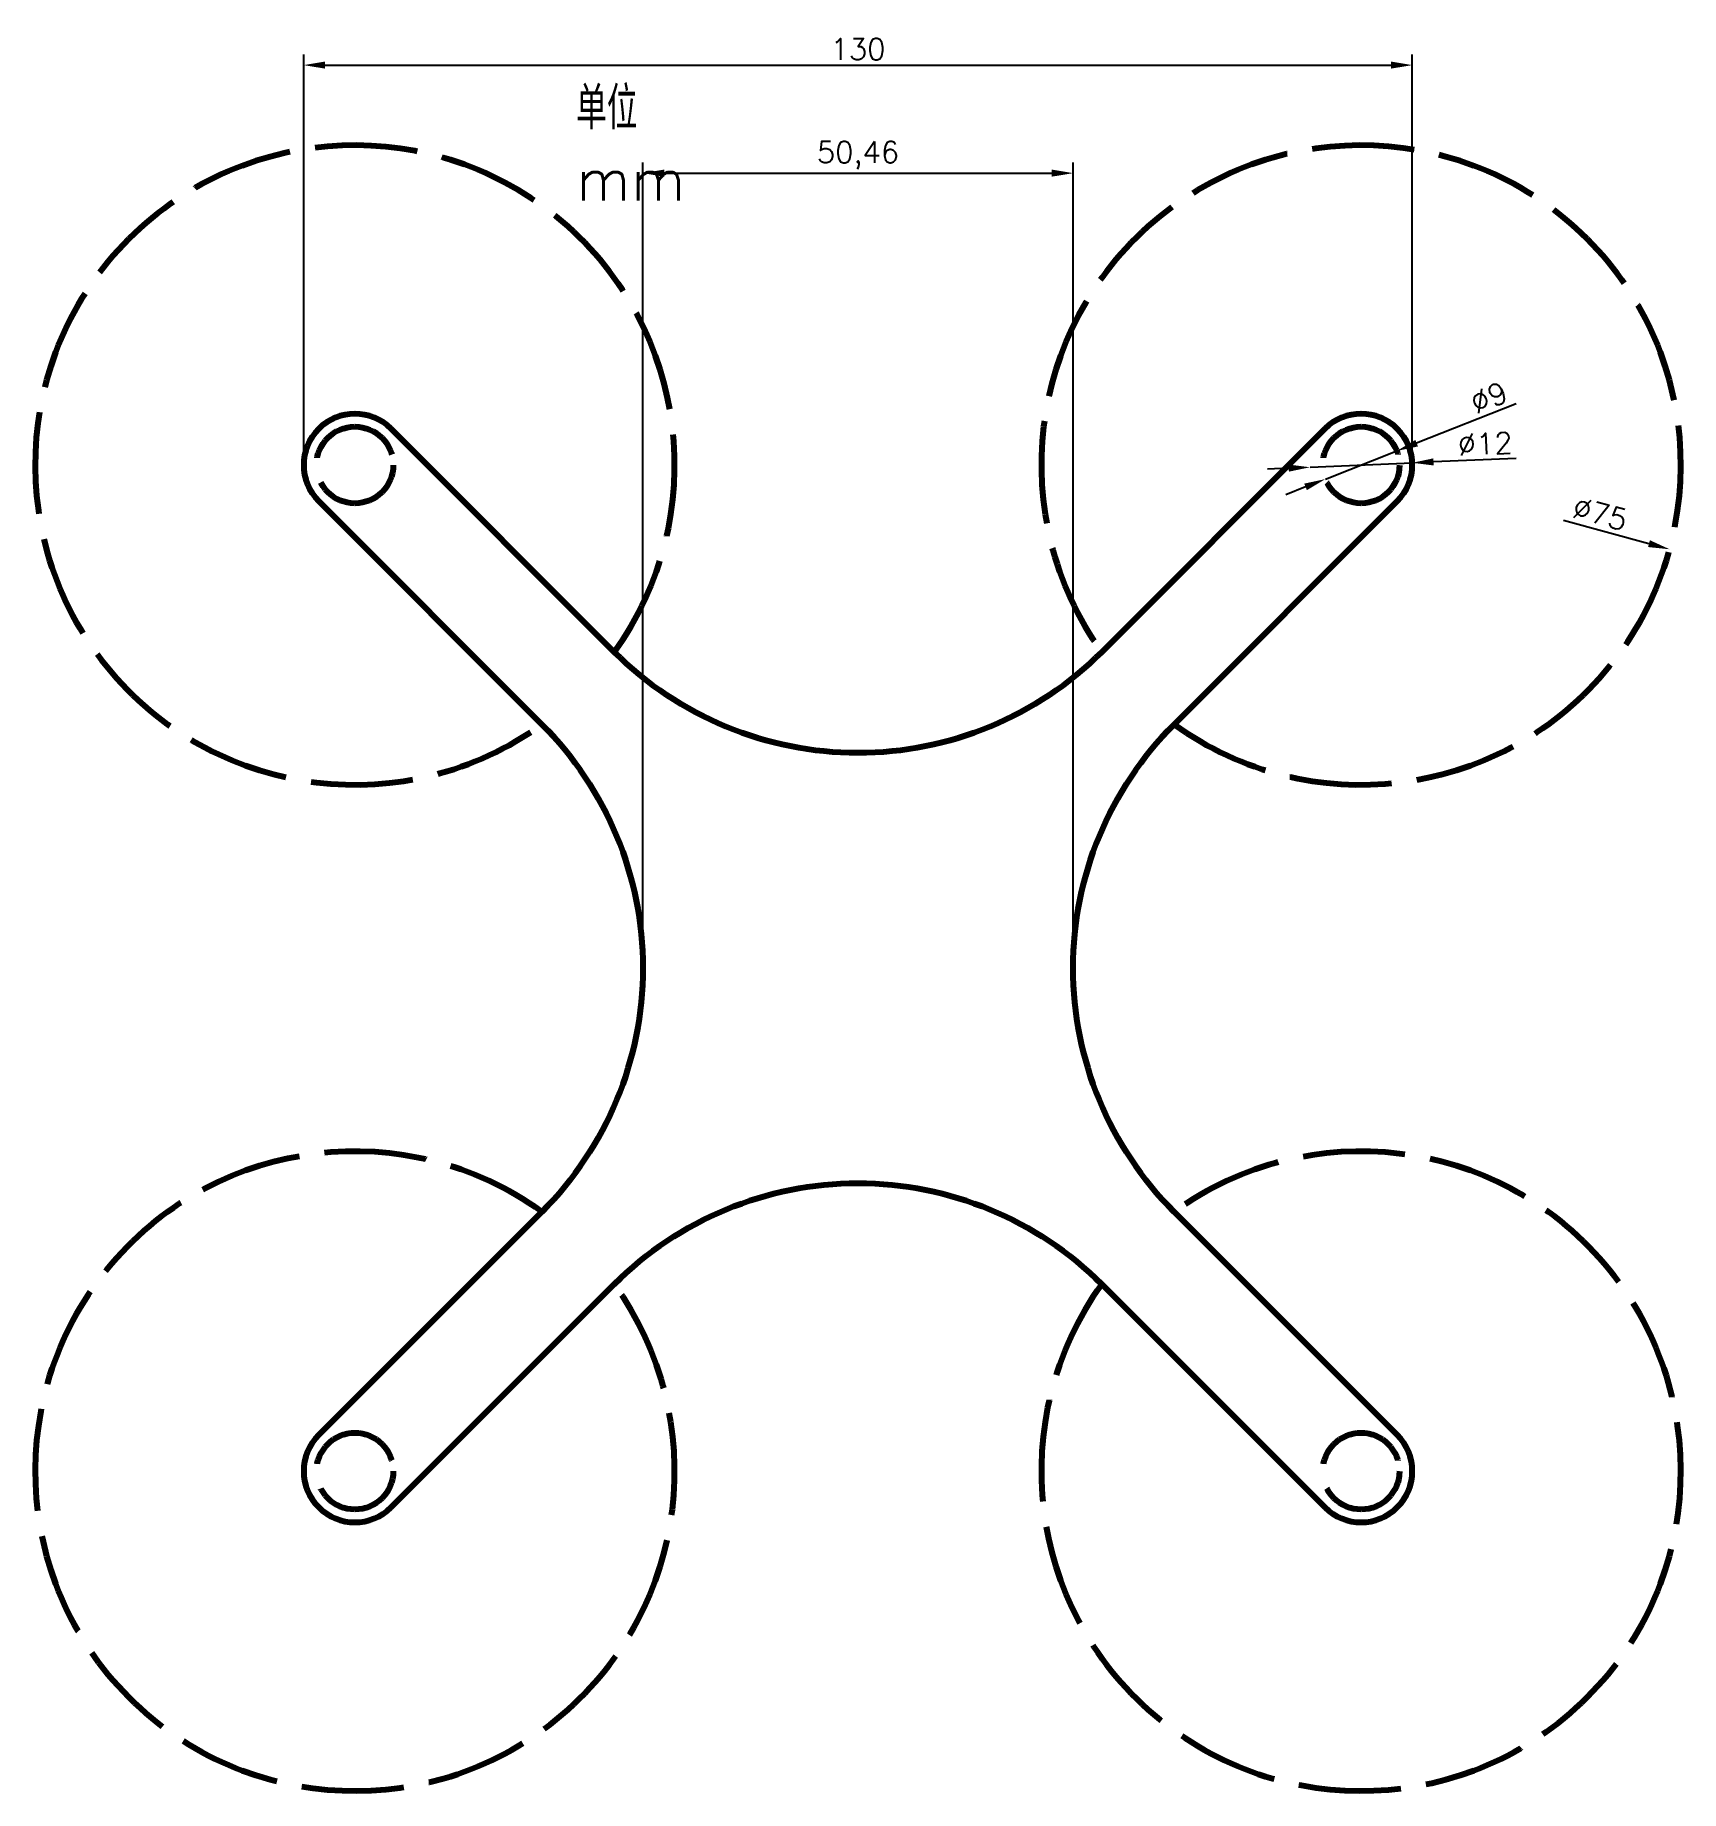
# Model space of a CAD drawing. Header units: millimetres. Extents: x -97 to 97, y -97 to 109.
import ezdxf

# ---------------------------------------------------------------- set-up
doc = ezdxf.new("R2010")
doc.units = ezdxf.units.MM
doc.linetypes.add('ACAD_ISO02W100', pattern=[15, 12, -3])
for name, color, linetype in [('comment', 7, 'Continuous'), ('help', 3, 'Continuous'), ('outline', 2, 'Continuous')]:
    doc.layers.add(name, color=color, linetype=linetype)
doc.styles.get("Standard").update_dxf_attribs({"font": 'txt', "bigfont": 'gbcbig.shx'})
doc.dimstyles.new('ISO-25', dxfattribs={"dimtxt": 2.5, "dimasz": 2.5, "dimexe": 1.25, "dimexo": 0.625, "dimtad": 1, "dimtxsty": 'Standard', "dimcen": 2.5, "dimadec": 0, "dimazin": 0, "dimtfac": 1, "dimtmove": 0, "dimatfit": 3, "dimfxl": 1, "dimarcsym": 0})

# ---------------------------------------------------------------- blocks, each defined once
blk = doc.blocks.new('*D1')
at = {"layer": 'comment', "color": 0, "lineweight": -2}
for p, q in [((-65, 59.63), (-65, 107.15)), ((65, 59.63), (65, 107.15)), ((-62.5, 105.9), (62.5, 105.9))]:
    blk.add_line(p, q, dxfattribs=at)
at = {"layer": 'comment', "color": 0, "lineweight": 100}
for points in [[(-62.5, 106.32), (-62.5, 105.49), (-65, 105.9)], [(62.5, 106.32), (62.5, 105.49), (65, 105.9)]]:
    blk.add_solid(points, dxfattribs=at)
at = {"layer": 'comment', "color": 0, "lineweight": 100, "insert": (0, 107.78), "char_height": 2.5, "attachment_point": 5}
blk.add_mtext('130', dxfattribs=at)
blk = doc.blocks.new('*D2')
at = {"layer": 'comment', "color": 0, "lineweight": -2}
for p, q in [((77.19, 66.16), (65.51, 61.56)), ((54.81, 57.35), (63.19, 60.65)), ((52.49, 56.44), (50.16, 55.52))]:
    blk.add_line(p, q, dxfattribs=at)
at = {"layer": 'comment', "color": 0, "lineweight": 100}
for points in [[(65.36, 61.95), (65.67, 61.18), (63.19, 60.65)], [(52.33, 56.82), (52.64, 56.05), (54.81, 57.35)]]:
    blk.add_solid(points, dxfattribs=at)
at = {"layer": 'comment', "color": 0, "lineweight": 100, "insert": (73.98, 66.91), "char_height": 2.5, "attachment_point": 5, "rotation": 21.4849}
blk.add_mtext('∅9', dxfattribs=at)
blk = doc.blocks.new('*D3')
at = {"layer": 'comment', "color": 0, "lineweight": -2}
for p, q in [((77.17, 59.78), (67.49, 59.36)), ((50.51, 58.64), (48.01, 58.53)), ((53.01, 58.74), (64.99, 59.26))]:
    blk.add_line(p, q, dxfattribs=at)
at = {"layer": 'comment', "color": 0, "lineweight": 100}
for points in [[(67.47, 59.78), (67.51, 58.95), (64.99, 59.26)], [(50.49, 59.05), (50.53, 58.22), (53.01, 58.74)]]:
    blk.add_solid(points, dxfattribs=at)
at = {"layer": 'comment', "color": 0, "lineweight": 100, "insert": (73.55, 61.5), "char_height": 2.5, "attachment_point": 5, "rotation": 2.4461}
blk.add_mtext('∅12', dxfattribs=at)
blk = doc.blocks.new('*D4')
at = {"layer": 'comment', "color": 0, "lineweight": -2}
blk.add_line((82.72, 52.52), (92.76, 49.78), dxfattribs=at)
at = {"layer": 'comment', "color": 0, "lineweight": 100}
blk.add_solid([(92.87, 50.18), (92.65, 49.38), (95.18, 49.12)], dxfattribs=at)
at = {"layer": 'comment', "color": 0, "lineweight": 100, "insert": (87.03, 53.29), "char_height": 2.5, "attachment_point": 5, "rotation": 344.7272}
blk.add_mtext('∅75', dxfattribs=at)
blk = doc.blocks.new('*D5')
at = {"layer": 'comment', "color": 0, "lineweight": -2}
for p, q in [((-25.23, 0.62), (-25.23, 94.48)), ((-22.73, 93.23), (22.73, 93.23)), ((25.23, 0.62), (25.23, 94.48))]:
    blk.add_line(p, q, dxfattribs=at)
at = {"layer": 'comment', "color": 0, "lineweight": 100}
for points in [[(-22.73, 93.65), (-22.73, 92.82), (-25.23, 93.23)], [(22.73, 93.65), (22.73, 92.82), (25.23, 93.23)]]:
    blk.add_solid(points, dxfattribs=at)
at = {"layer": 'comment', "color": 0, "lineweight": 100, "insert": (0, 95.32), "char_height": 2.5, "attachment_point": 5}
blk.add_mtext('50,46', dxfattribs=at)

msp = doc.modelspace()

# ---------------------------------------------------------------- linework, layer by layer
at = {"layer": 'help', "linetype": 'ACAD_ISO02W100', "lineweight": 100}
for centre in [(-59, 59), (59, 59), (-59, -59), (59, -59)]:
    msp.add_circle(centre, 4.5, dxfattribs=at)
for centre, start, end in [((-59, 59), 324.2069, 305.7931), ((59, 59), 234.2069, 215.7931), ((-59, -59), 54.2069, 35.7931), ((59, -59), 144.2069, 125.7931)]:
    msp.add_arc(centre, 37.5, start, end, dxfattribs=at)
at = {"layer": 'outline', "lineweight": 100}
msp.add_lwpolyline([(28.582, -37.068), (54.757, -63.243, 1), (63.243, -54.757), (37.068, -28.582, -0.4142136), (37.068, 28.582), (63.243, 54.757, 1), (54.757, 63.243), (28.582, 37.068, -0.4142136), (-28.582, 37.068), (-54.757, 63.243, 1), (-63.243, 54.757), (-37.068, 28.582, -0.4142136), (-37.068, -28.582), (-63.243, -54.757, 1), (-54.757, -63.243), (-28.582, -37.068, -0.4142136)], format="xyb", close=True, dxfattribs=at)

# ---------------------------------------------------------------- texts
at = {"layer": 'comment', "lineweight": 100, "insert": (-33.053, 103.348), "char_height": 5, "width": 18.66642, "attachment_point": 1}
msp.add_mtext('单位mm', dxfattribs=at)

# ---------------------------------------------------------------- dimensions: what is measured, and where the dimension line sits
at = {"layer": 'comment', "lineweight": 100}
for base, p1, p2, picture, middle in [((65, 105.905), (-65, 59), (65, 59), '*D1', (0, 107.78)), ((25.229, 93.234), (-25.229, 0), (25.229, 0), '*D5', (0, 95.318))]:
    dim = msp.add_linear_dim(base=base, p1=p1, p2=p2, dimstyle='ISO-25', dxfattribs=at)
    dim.commit()
    dim.dimension.update_dxf_attribs({"geometry": picture, "text_midpoint": middle})
for p1, p2, picture, middle in [((22.824, 68.878), (95.176, 49.122), '*D4', (86.534, 51.482)), ((54.813, 57.352), (63.187, 60.648), '*D2', (74.666, 65.166)), ((53.005, 58.744), (64.995, 59.256), '*D3', (73.631, 59.625))]:
    dim = msp.add_diameter_dim_2p(p1=p1, p2=p2, dimstyle='ISO-25', dxfattribs=at)
    dim.commit()
    dim.dimension.update_dxf_attribs({"geometry": picture, "text_midpoint": middle, "dimtype": 163})

doc.saveas('drawing.dxf')
